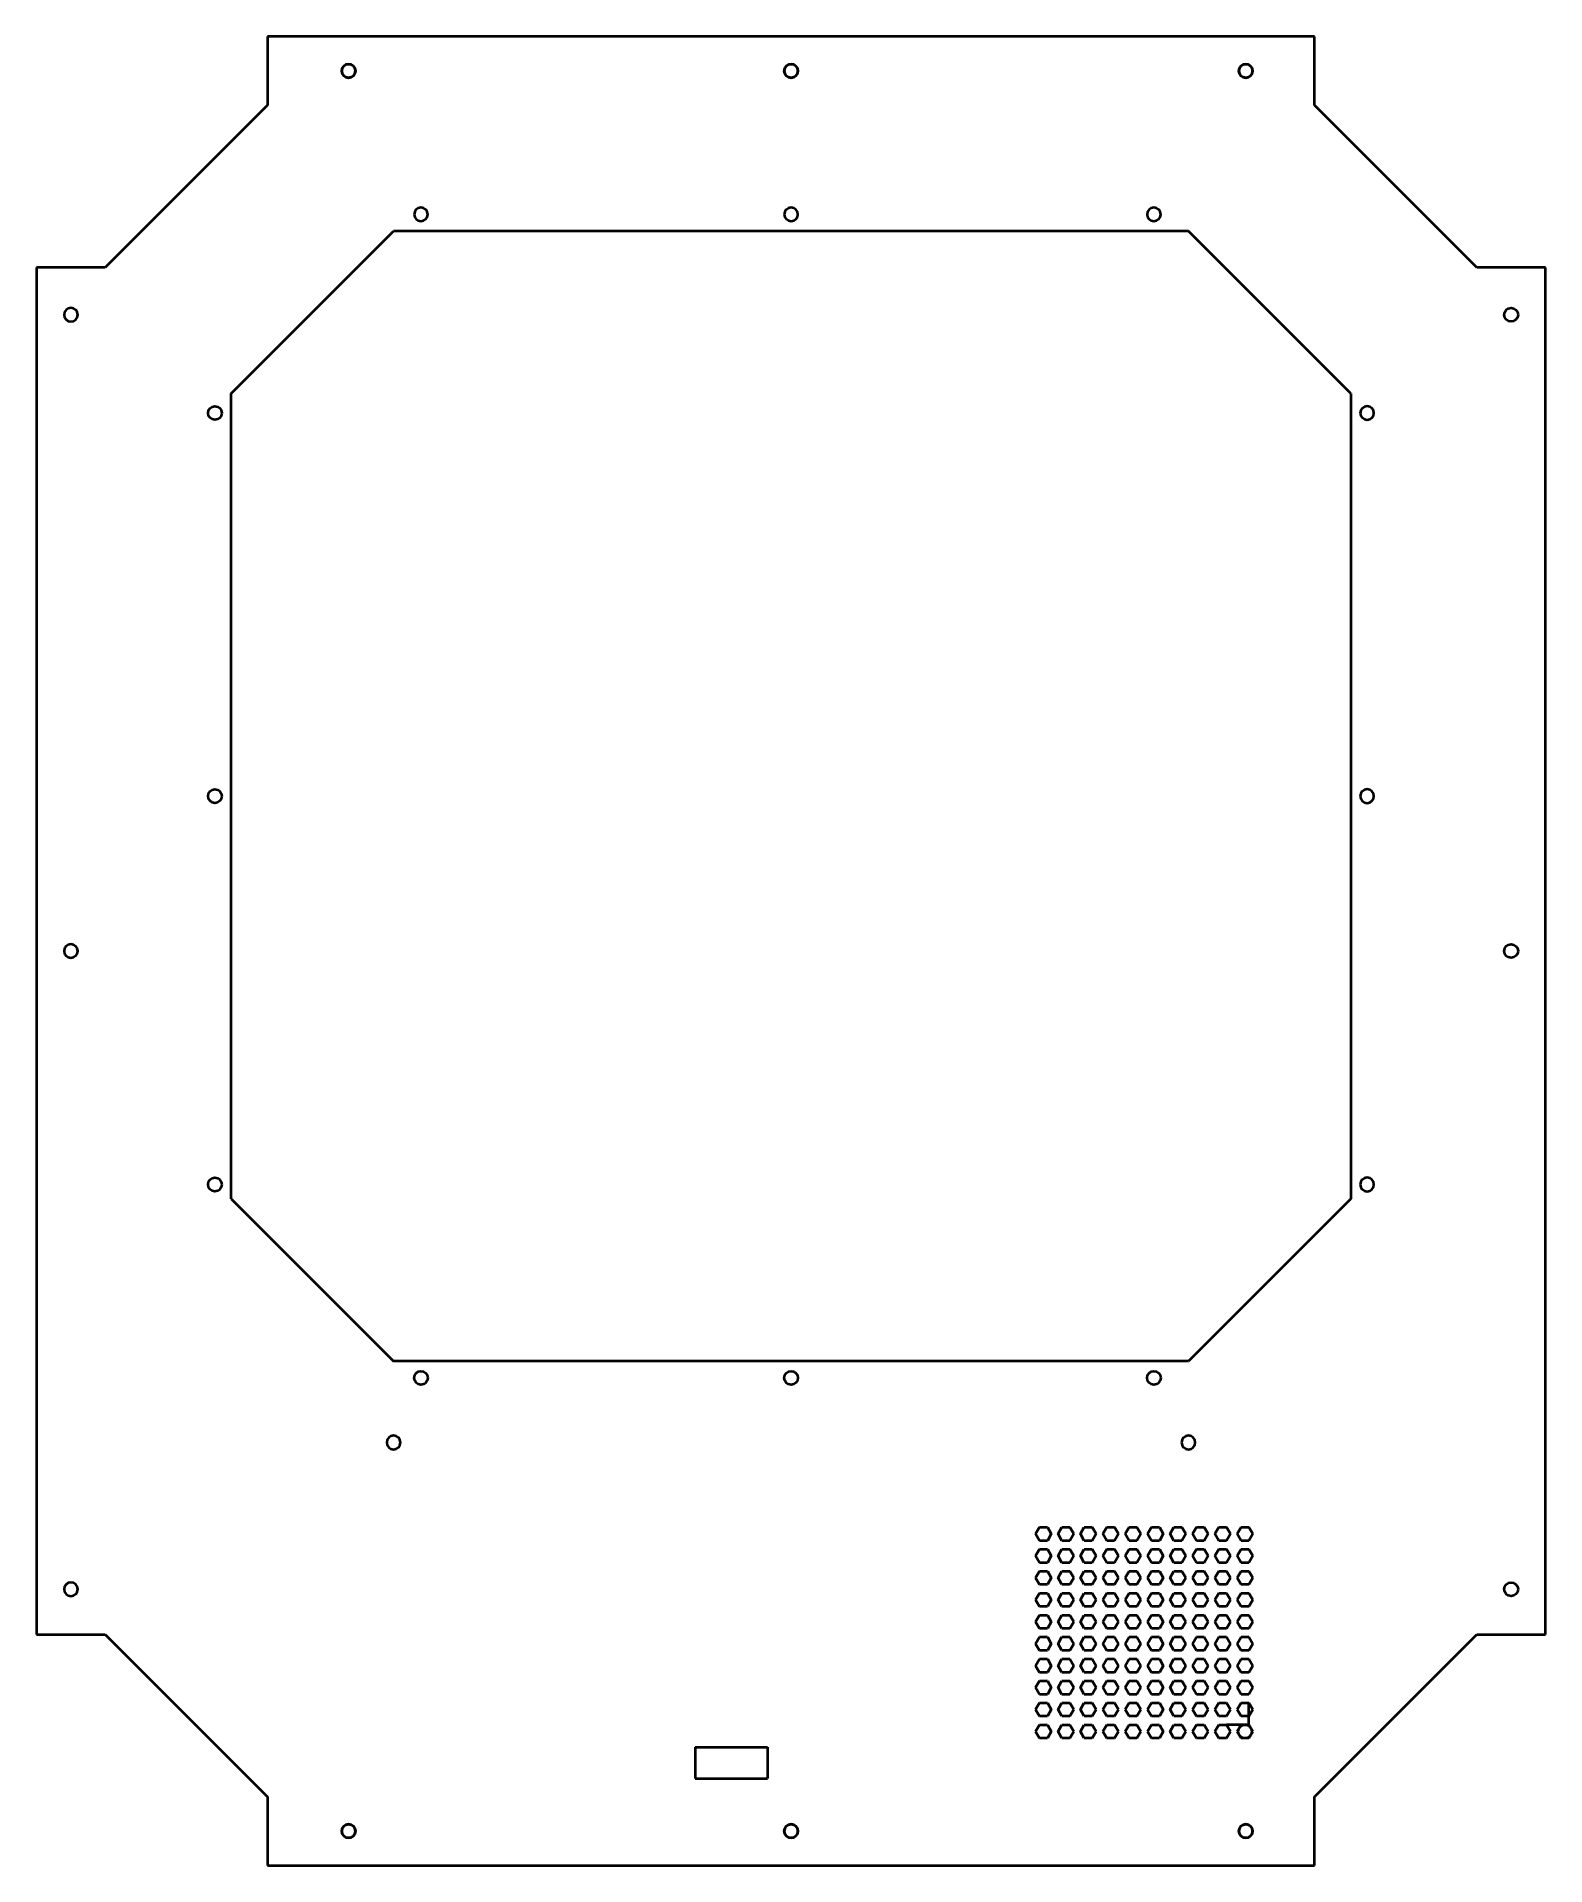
# Model space of a CAD drawing. Header units: inches. Extents: x -16.1 to 16.9, y -19.8 to 20.2.
import ezdxf

# ---------------------------------------------------------------- set-up
doc = ezdxf.new("R2010")
doc.units = ezdxf.units.IN
doc.header["$MEASUREMENT"] = 0
doc.layers.add('ModelSketch_Visible', color=7, linetype='Continuous', lineweight=40)

msp = doc.modelspace()

# ---------------------------------------------------------------- linework, layer by layer
at = {"layer": 'ModelSketch_Visible'}
for p, q in [((-11.01, 20.215), (-11.01, 18.715)), ((11.89, 20.215), (-11.01, 20.215)), ((11.89, 18.715), (11.89, 20.215)), ((-11.01, 18.715), (-14.56, 15.165)), ((15.44, 15.165), (11.89, 18.715)), ((-11.803, 12.407), (-8.253, 15.957)), ((9.132, 15.957), (-8.253, 15.957)), ((12.682, 12.407), (9.132, 15.957)), ((-16.06, 15.165), (-16.06, -14.735)), ((-14.56, 15.165), (-16.06, 15.165)), ((16.94, 15.165), (15.44, 15.165)), ((16.94, -14.735), (16.94, 15.165)), ((-11.803, -5.203), (-11.803, 12.407)), ((12.682, 12.407), (12.682, -5.203)), ((-11.803, -5.203), (-8.253, -8.753)), ((12.682, -5.203), (9.132, -8.753)), ((9.132, -8.753), (-8.253, -8.753)), ((5.79, -12.536), (5.875, -12.388)), ((5.875, -12.388), (6.046, -12.388)), ((6.046, -12.388), (6.132, -12.536)), ((6.28, -12.536), (6.365, -12.388)), ((6.365, -12.388), (6.536, -12.388)), ((6.536, -12.388), (6.622, -12.536)), ((6.77, -12.536), (6.855, -12.388)), ((6.855, -12.388), (7.026, -12.388)), ((7.026, -12.388), (7.112, -12.536)), ((7.26, -12.536), (7.345, -12.388)), ((7.345, -12.388), (7.516, -12.388)), ((7.516, -12.388), (7.602, -12.536)), ((7.75, -12.536), (7.835, -12.388)), ((7.835, -12.388), (8.006, -12.388)), ((8.006, -12.388), (8.092, -12.536)), ((8.24, -12.536), (8.325, -12.388)), ((8.325, -12.388), (8.496, -12.388)), ((8.496, -12.388), (8.582, -12.536)), ((8.73, -12.536), (8.815, -12.388)), ((8.815, -12.388), (8.986, -12.388)), ((8.986, -12.388), (9.072, -12.536)), ((9.22, -12.536), (9.305, -12.388)), ((9.305, -12.388), (9.476, -12.388)), ((9.476, -12.388), (9.562, -12.536)), ((9.71, -12.536), (9.795, -12.388)), ((9.795, -12.388), (9.966, -12.388)), ((9.966, -12.388), (10.052, -12.536)), ((10.2, -12.536), (10.285, -12.388)), ((10.285, -12.388), (10.456, -12.388)), ((10.456, -12.388), (10.542, -12.536)), ((5.875, -12.684), (5.79, -12.536)), ((6.046, -12.684), (5.875, -12.684)), ((6.132, -12.536), (6.046, -12.684)), ((6.365, -12.684), (6.28, -12.536)), ((6.536, -12.684), (6.365, -12.684)), ((6.622, -12.536), (6.536, -12.684)), ((6.855, -12.684), (6.77, -12.536)), ((7.026, -12.684), (6.855, -12.684)), ((7.112, -12.536), (7.026, -12.684)), ((7.345, -12.684), (7.26, -12.536)), ((7.516, -12.684), (7.345, -12.684)), ((7.602, -12.536), (7.516, -12.684)), ((7.835, -12.684), (7.75, -12.536)), ((8.006, -12.684), (7.835, -12.684)), ((8.092, -12.536), (8.006, -12.684)), ((8.325, -12.684), (8.24, -12.536)), ((8.496, -12.684), (8.325, -12.684)), ((8.582, -12.536), (8.496, -12.684)), ((8.815, -12.684), (8.73, -12.536)), ((8.986, -12.684), (8.815, -12.684)), ((9.072, -12.536), (8.986, -12.684)), ((9.305, -12.684), (9.22, -12.536)), ((9.476, -12.684), (9.305, -12.684)), ((9.562, -12.536), (9.476, -12.684)), ((9.795, -12.684), (9.71, -12.536)), ((9.966, -12.684), (9.795, -12.684)), ((10.052, -12.536), (9.966, -12.684)), ((10.285, -12.684), (10.2, -12.536)), ((10.456, -12.684), (10.285, -12.684)), ((10.542, -12.536), (10.456, -12.684)), ((5.79, -13.016), (5.875, -12.868)), ((5.875, -13.164), (5.79, -13.016)), ((5.875, -12.868), (6.046, -12.868)), ((6.046, -13.164), (5.875, -13.164)), ((6.046, -12.868), (6.132, -13.016)), ((6.132, -13.016), (6.046, -13.164)), ((6.28, -13.016), (6.365, -12.868)), ((6.365, -13.164), (6.28, -13.016)), ((6.365, -12.868), (6.536, -12.868)), ((6.536, -13.164), (6.365, -13.164)), ((6.536, -12.868), (6.622, -13.016)), ((6.622, -13.016), (6.536, -13.164)), ((6.77, -13.016), (6.855, -12.868)), ((6.855, -13.164), (6.77, -13.016)), ((6.855, -12.868), (7.026, -12.868)), ((7.026, -13.164), (6.855, -13.164)), ((7.026, -12.868), (7.112, -13.016)), ((7.112, -13.016), (7.026, -13.164)), ((7.26, -13.016), (7.345, -12.868)), ((7.345, -13.164), (7.26, -13.016)), ((7.345, -12.868), (7.516, -12.868)), ((7.516, -13.164), (7.345, -13.164)), ((7.516, -12.868), (7.602, -13.016)), ((7.602, -13.016), (7.516, -13.164)), ((7.75, -13.016), (7.835, -12.868)), ((7.835, -13.164), (7.75, -13.016)), ((7.835, -12.868), (8.006, -12.868)), ((8.006, -13.164), (7.835, -13.164)), ((8.006, -12.868), (8.092, -13.016)), ((8.092, -13.016), (8.006, -13.164)), ((8.24, -13.016), (8.325, -12.868)), ((8.325, -13.164), (8.24, -13.016)), ((8.325, -12.868), (8.496, -12.868)), ((8.496, -13.164), (8.325, -13.164)), ((8.496, -12.868), (8.582, -13.016)), ((8.582, -13.016), (8.496, -13.164)), ((8.73, -13.016), (8.815, -12.868)), ((8.815, -13.164), (8.73, -13.016)), ((8.815, -12.868), (8.986, -12.868)), ((8.986, -13.164), (8.815, -13.164)), ((8.986, -12.868), (9.072, -13.016)), ((9.072, -13.016), (8.986, -13.164)), ((9.22, -13.016), (9.305, -12.868)), ((9.305, -13.164), (9.22, -13.016)), ((9.305, -12.868), (9.476, -12.868)), ((9.476, -13.164), (9.305, -13.164)), ((9.476, -12.868), (9.562, -13.016)), ((9.562, -13.016), (9.476, -13.164)), ((9.71, -13.016), (9.795, -12.868)), ((9.795, -13.164), (9.71, -13.016)), ((9.795, -12.868), (9.966, -12.868)), ((9.966, -13.164), (9.795, -13.164)), ((9.966, -12.868), (10.052, -13.016)), ((10.052, -13.016), (9.966, -13.164)), ((10.2, -13.016), (10.285, -12.868)), ((10.285, -13.164), (10.2, -13.016)), ((10.285, -12.868), (10.456, -12.868)), ((10.456, -13.164), (10.285, -13.164)), ((10.456, -12.868), (10.542, -13.016)), ((10.542, -13.016), (10.456, -13.164)), ((5.79, -13.496), (5.875, -13.348)), ((5.875, -13.644), (5.79, -13.496)), ((5.875, -13.348), (6.046, -13.348)), ((6.046, -13.348), (6.132, -13.496)), ((6.132, -13.496), (6.046, -13.644)), ((6.28, -13.496), (6.365, -13.348)), ((6.365, -13.644), (6.28, -13.496)), ((6.365, -13.348), (6.536, -13.348)), ((6.536, -13.348), (6.622, -13.496)), ((6.622, -13.496), (6.536, -13.644)), ((6.77, -13.496), (6.855, -13.348)), ((6.855, -13.644), (6.77, -13.496)), ((6.855, -13.348), (7.026, -13.348)), ((7.026, -13.348), (7.112, -13.496)), ((7.112, -13.496), (7.026, -13.644)), ((7.26, -13.496), (7.345, -13.348)), ((7.345, -13.644), (7.26, -13.496)), ((7.345, -13.348), (7.516, -13.348)), ((7.516, -13.348), (7.602, -13.496)), ((7.602, -13.496), (7.516, -13.644)), ((7.75, -13.496), (7.835, -13.348)), ((7.835, -13.644), (7.75, -13.496)), ((7.835, -13.348), (8.006, -13.348)), ((8.006, -13.348), (8.092, -13.496)), ((8.092, -13.496), (8.006, -13.644)), ((8.24, -13.496), (8.325, -13.348)), ((8.325, -13.644), (8.24, -13.496)), ((8.325, -13.348), (8.496, -13.348)), ((8.496, -13.348), (8.582, -13.496)), ((8.582, -13.496), (8.496, -13.644)), ((8.73, -13.496), (8.815, -13.348)), ((8.815, -13.644), (8.73, -13.496)), ((8.815, -13.348), (8.986, -13.348)), ((8.986, -13.348), (9.072, -13.496)), ((9.072, -13.496), (8.986, -13.644)), ((9.22, -13.496), (9.305, -13.348)), ((9.305, -13.644), (9.22, -13.496)), ((9.305, -13.348), (9.476, -13.348)), ((9.476, -13.348), (9.562, -13.496)), ((9.562, -13.496), (9.476, -13.644)), ((9.71, -13.496), (9.795, -13.348)), ((9.795, -13.644), (9.71, -13.496)), ((9.795, -13.348), (9.966, -13.348)), ((9.966, -13.348), (10.052, -13.496)), ((10.052, -13.496), (9.966, -13.644)), ((10.2, -13.496), (10.285, -13.348)), ((10.285, -13.644), (10.2, -13.496)), ((10.285, -13.348), (10.456, -13.348)), ((10.456, -13.348), (10.542, -13.496)), ((10.542, -13.496), (10.456, -13.644)), ((5.79, -13.976), (5.875, -13.828)), ((5.875, -14.124), (5.79, -13.976)), ((6.046, -13.644), (5.875, -13.644)), ((5.875, -13.828), (6.046, -13.828)), ((6.046, -13.828), (6.132, -13.976)), ((6.132, -13.976), (6.046, -14.124)), ((6.28, -13.976), (6.365, -13.828)), ((6.365, -14.124), (6.28, -13.976)), ((6.536, -13.644), (6.365, -13.644)), ((6.365, -13.828), (6.536, -13.828)), ((6.536, -13.828), (6.622, -13.976)), ((6.622, -13.976), (6.536, -14.124)), ((6.77, -13.976), (6.855, -13.828)), ((6.855, -14.124), (6.77, -13.976)), ((7.026, -13.644), (6.855, -13.644)), ((6.855, -13.828), (7.026, -13.828)), ((7.026, -13.828), (7.112, -13.976)), ((7.112, -13.976), (7.026, -14.124)), ((7.26, -13.976), (7.345, -13.828)), ((7.345, -14.124), (7.26, -13.976)), ((7.516, -13.644), (7.345, -13.644)), ((7.345, -13.828), (7.516, -13.828)), ((7.516, -13.828), (7.602, -13.976)), ((7.602, -13.976), (7.516, -14.124)), ((7.75, -13.976), (7.835, -13.828)), ((7.835, -14.124), (7.75, -13.976)), ((8.006, -13.644), (7.835, -13.644)), ((7.835, -13.828), (8.006, -13.828)), ((8.006, -13.828), (8.092, -13.976)), ((8.092, -13.976), (8.006, -14.124)), ((8.24, -13.976), (8.325, -13.828)), ((8.325, -14.124), (8.24, -13.976)), ((8.496, -13.644), (8.325, -13.644)), ((8.325, -13.828), (8.496, -13.828)), ((8.496, -13.828), (8.582, -13.976)), ((8.582, -13.976), (8.496, -14.124)), ((8.73, -13.976), (8.815, -13.828)), ((8.815, -14.124), (8.73, -13.976)), ((8.986, -13.644), (8.815, -13.644)), ((8.815, -13.828), (8.986, -13.828)), ((8.986, -13.828), (9.072, -13.976)), ((9.072, -13.976), (8.986, -14.124)), ((9.22, -13.976), (9.305, -13.828)), ((9.305, -14.124), (9.22, -13.976)), ((9.476, -13.644), (9.305, -13.644)), ((9.305, -13.828), (9.476, -13.828)), ((9.476, -13.828), (9.562, -13.976)), ((9.562, -13.976), (9.476, -14.124)), ((9.71, -13.976), (9.795, -13.828)), ((9.795, -14.124), (9.71, -13.976)), ((9.966, -13.644), (9.795, -13.644)), ((9.795, -13.828), (9.966, -13.828)), ((9.966, -13.828), (10.052, -13.976)), ((10.052, -13.976), (9.966, -14.124)), ((10.2, -13.976), (10.285, -13.828)), ((10.285, -14.124), (10.2, -13.976)), ((10.456, -13.644), (10.285, -13.644)), ((10.285, -13.828), (10.456, -13.828)), ((10.456, -13.828), (10.542, -13.976)), ((10.542, -13.976), (10.456, -14.124)), ((5.79, -14.456), (5.875, -14.308)), ((6.046, -14.124), (5.875, -14.124)), ((5.875, -14.308), (6.046, -14.308)), ((6.046, -14.308), (6.132, -14.456)), ((6.28, -14.456), (6.365, -14.308)), ((6.536, -14.124), (6.365, -14.124)), ((6.365, -14.308), (6.536, -14.308)), ((6.536, -14.308), (6.622, -14.456)), ((6.77, -14.456), (6.855, -14.308)), ((7.026, -14.124), (6.855, -14.124)), ((6.855, -14.308), (7.026, -14.308)), ((7.026, -14.308), (7.112, -14.456)), ((7.26, -14.456), (7.345, -14.308)), ((7.516, -14.124), (7.345, -14.124)), ((7.345, -14.308), (7.516, -14.308)), ((7.516, -14.308), (7.602, -14.456)), ((7.75, -14.456), (7.835, -14.308)), ((8.006, -14.124), (7.835, -14.124)), ((7.835, -14.308), (8.006, -14.308)), ((8.006, -14.308), (8.092, -14.456)), ((8.24, -14.456), (8.325, -14.308)), ((8.496, -14.124), (8.325, -14.124)), ((8.325, -14.308), (8.496, -14.308)), ((8.496, -14.308), (8.582, -14.456)), ((8.73, -14.456), (8.815, -14.308)), ((8.986, -14.124), (8.815, -14.124)), ((8.815, -14.308), (8.986, -14.308)), ((8.986, -14.308), (9.072, -14.456)), ((9.22, -14.456), (9.305, -14.308)), ((9.476, -14.124), (9.305, -14.124)), ((9.305, -14.308), (9.476, -14.308)), ((9.476, -14.308), (9.562, -14.456)), ((9.71, -14.456), (9.795, -14.308)), ((9.966, -14.124), (9.795, -14.124)), ((9.795, -14.308), (9.966, -14.308)), ((9.966, -14.308), (10.052, -14.456)), ((10.2, -14.456), (10.285, -14.308)), ((10.456, -14.124), (10.285, -14.124)), ((10.285, -14.308), (10.456, -14.308)), ((10.456, -14.308), (10.542, -14.456)), ((-16.06, -14.735), (-14.56, -14.735)), ((-14.56, -14.735), (-11.01, -18.285)), ((5.875, -14.604), (5.79, -14.456)), ((5.79, -14.936), (5.875, -14.788)), ((6.046, -14.604), (5.875, -14.604)), ((5.875, -14.788), (6.046, -14.788)), ((6.132, -14.456), (6.046, -14.604)), ((6.046, -14.788), (6.132, -14.936)), ((6.365, -14.604), (6.28, -14.456)), ((6.28, -14.936), (6.365, -14.788)), ((6.536, -14.604), (6.365, -14.604)), ((6.365, -14.788), (6.536, -14.788)), ((6.622, -14.456), (6.536, -14.604)), ((6.536, -14.788), (6.622, -14.936)), ((6.855, -14.604), (6.77, -14.456)), ((6.77, -14.936), (6.855, -14.788)), ((7.026, -14.604), (6.855, -14.604)), ((6.855, -14.788), (7.026, -14.788)), ((7.112, -14.456), (7.026, -14.604)), ((7.026, -14.788), (7.112, -14.936)), ((7.345, -14.604), (7.26, -14.456)), ((7.26, -14.936), (7.345, -14.788)), ((7.516, -14.604), (7.345, -14.604)), ((7.345, -14.788), (7.516, -14.788)), ((7.602, -14.456), (7.516, -14.604)), ((7.516, -14.788), (7.602, -14.936)), ((7.835, -14.604), (7.75, -14.456)), ((7.75, -14.936), (7.835, -14.788)), ((8.006, -14.604), (7.835, -14.604)), ((7.835, -14.788), (8.006, -14.788)), ((8.092, -14.456), (8.006, -14.604)), ((8.006, -14.788), (8.092, -14.936)), ((8.325, -14.604), (8.24, -14.456)), ((8.24, -14.936), (8.325, -14.788)), ((8.496, -14.604), (8.325, -14.604)), ((8.325, -14.788), (8.496, -14.788)), ((8.582, -14.456), (8.496, -14.604)), ((8.496, -14.788), (8.582, -14.936)), ((8.815, -14.604), (8.73, -14.456)), ((8.73, -14.936), (8.815, -14.788)), ((8.986, -14.604), (8.815, -14.604)), ((8.815, -14.788), (8.986, -14.788)), ((9.072, -14.456), (8.986, -14.604)), ((8.986, -14.788), (9.072, -14.936)), ((9.305, -14.604), (9.22, -14.456)), ((9.22, -14.936), (9.305, -14.788)), ((9.476, -14.604), (9.305, -14.604)), ((9.305, -14.788), (9.476, -14.788)), ((9.562, -14.456), (9.476, -14.604)), ((9.476, -14.788), (9.562, -14.936)), ((9.795, -14.604), (9.71, -14.456)), ((9.71, -14.936), (9.795, -14.788)), ((9.966, -14.604), (9.795, -14.604)), ((9.795, -14.788), (9.966, -14.788)), ((10.052, -14.456), (9.966, -14.604)), ((9.966, -14.788), (10.052, -14.936)), ((10.285, -14.604), (10.2, -14.456)), ((10.2, -14.936), (10.285, -14.788)), ((10.456, -14.604), (10.285, -14.604)), ((10.285, -14.788), (10.456, -14.788)), ((10.542, -14.456), (10.456, -14.604)), ((10.456, -14.788), (10.542, -14.936)), ((11.89, -18.285), (15.44, -14.735)), ((15.44, -14.735), (16.94, -14.735)), ((5.875, -15.084), (5.79, -14.936)), ((6.046, -15.084), (5.875, -15.084)), ((6.132, -14.936), (6.046, -15.084)), ((6.365, -15.084), (6.28, -14.936)), ((6.536, -15.084), (6.365, -15.084)), ((6.622, -14.936), (6.536, -15.084)), ((6.855, -15.084), (6.77, -14.936)), ((7.026, -15.084), (6.855, -15.084)), ((7.112, -14.936), (7.026, -15.084)), ((7.345, -15.084), (7.26, -14.936)), ((7.516, -15.084), (7.345, -15.084)), ((7.602, -14.936), (7.516, -15.084)), ((7.835, -15.084), (7.75, -14.936)), ((8.006, -15.084), (7.835, -15.084)), ((8.092, -14.936), (8.006, -15.084)), ((8.325, -15.084), (8.24, -14.936)), ((8.496, -15.084), (8.325, -15.084)), ((8.582, -14.936), (8.496, -15.084)), ((8.815, -15.084), (8.73, -14.936)), ((8.986, -15.084), (8.815, -15.084)), ((9.072, -14.936), (8.986, -15.084)), ((9.305, -15.084), (9.22, -14.936)), ((9.476, -15.084), (9.305, -15.084)), ((9.562, -14.936), (9.476, -15.084)), ((9.795, -15.084), (9.71, -14.936)), ((9.966, -15.084), (9.795, -15.084)), ((10.052, -14.936), (9.966, -15.084)), ((10.285, -15.084), (10.2, -14.936)), ((10.456, -15.084), (10.285, -15.084)), ((10.542, -14.936), (10.456, -15.084)), ((5.79, -15.416), (5.875, -15.268)), ((5.875, -15.564), (5.79, -15.416)), ((5.875, -15.268), (6.046, -15.268)), ((6.046, -15.564), (5.875, -15.564)), ((6.046, -15.268), (6.132, -15.416)), ((6.132, -15.416), (6.046, -15.564)), ((6.28, -15.416), (6.365, -15.268)), ((6.365, -15.564), (6.28, -15.416)), ((6.365, -15.268), (6.536, -15.268)), ((6.536, -15.564), (6.365, -15.564)), ((6.536, -15.268), (6.622, -15.416)), ((6.622, -15.416), (6.536, -15.564)), ((6.77, -15.416), (6.855, -15.268)), ((6.855, -15.564), (6.77, -15.416)), ((6.855, -15.268), (7.026, -15.268)), ((7.026, -15.564), (6.855, -15.564)), ((7.026, -15.268), (7.112, -15.416)), ((7.112, -15.416), (7.026, -15.564)), ((7.26, -15.416), (7.345, -15.268)), ((7.345, -15.564), (7.26, -15.416)), ((7.345, -15.268), (7.516, -15.268)), ((7.516, -15.564), (7.345, -15.564)), ((7.516, -15.268), (7.602, -15.416)), ((7.602, -15.416), (7.516, -15.564)), ((7.75, -15.416), (7.835, -15.268)), ((7.835, -15.564), (7.75, -15.416)), ((7.835, -15.268), (8.006, -15.268)), ((8.006, -15.564), (7.835, -15.564)), ((8.006, -15.268), (8.092, -15.416)), ((8.092, -15.416), (8.006, -15.564)), ((8.24, -15.416), (8.325, -15.268)), ((8.325, -15.564), (8.24, -15.416)), ((8.325, -15.268), (8.496, -15.268)), ((8.496, -15.564), (8.325, -15.564)), ((8.496, -15.268), (8.582, -15.416)), ((8.582, -15.416), (8.496, -15.564)), ((8.73, -15.416), (8.815, -15.268)), ((8.815, -15.564), (8.73, -15.416)), ((8.815, -15.268), (8.986, -15.268)), ((8.986, -15.564), (8.815, -15.564)), ((8.986, -15.268), (9.072, -15.416)), ((9.072, -15.416), (8.986, -15.564)), ((9.22, -15.416), (9.305, -15.268)), ((9.305, -15.564), (9.22, -15.416)), ((9.305, -15.268), (9.476, -15.268)), ((9.476, -15.564), (9.305, -15.564)), ((9.476, -15.268), (9.562, -15.416)), ((9.562, -15.416), (9.476, -15.564)), ((9.71, -15.416), (9.795, -15.268)), ((9.795, -15.564), (9.71, -15.416)), ((9.795, -15.268), (9.966, -15.268)), ((9.966, -15.564), (9.795, -15.564)), ((9.966, -15.268), (10.052, -15.416)), ((10.052, -15.416), (9.966, -15.564)), ((10.2, -15.416), (10.285, -15.268)), ((10.285, -15.564), (10.2, -15.416)), ((10.285, -15.268), (10.456, -15.268)), ((10.456, -15.564), (10.285, -15.564)), ((10.456, -15.268), (10.542, -15.416)), ((10.542, -15.416), (10.456, -15.564)), ((5.79, -15.896), (5.875, -15.748)), ((5.875, -16.044), (5.79, -15.896)), ((5.875, -15.748), (6.046, -15.748)), ((6.046, -15.748), (6.132, -15.896)), ((6.132, -15.896), (6.046, -16.044)), ((6.28, -15.896), (6.365, -15.748)), ((6.365, -16.044), (6.28, -15.896)), ((6.365, -15.748), (6.536, -15.748)), ((6.536, -15.748), (6.622, -15.896)), ((6.622, -15.896), (6.536, -16.044)), ((6.77, -15.896), (6.855, -15.748)), ((6.855, -16.044), (6.77, -15.896)), ((6.855, -15.748), (7.026, -15.748)), ((7.026, -15.748), (7.112, -15.896)), ((7.112, -15.896), (7.026, -16.044)), ((7.26, -15.896), (7.345, -15.748)), ((7.345, -16.044), (7.26, -15.896)), ((7.345, -15.748), (7.516, -15.748)), ((7.516, -15.748), (7.602, -15.896)), ((7.602, -15.896), (7.516, -16.044)), ((7.75, -15.896), (7.835, -15.748)), ((7.835, -16.044), (7.75, -15.896)), ((7.835, -15.748), (8.006, -15.748)), ((8.006, -15.748), (8.092, -15.896)), ((8.092, -15.896), (8.006, -16.044)), ((8.24, -15.896), (8.325, -15.748)), ((8.325, -16.044), (8.24, -15.896)), ((8.325, -15.748), (8.496, -15.748)), ((8.496, -15.748), (8.582, -15.896)), ((8.582, -15.896), (8.496, -16.044)), ((8.73, -15.896), (8.815, -15.748)), ((8.815, -16.044), (8.73, -15.896)), ((8.815, -15.748), (8.986, -15.748)), ((8.986, -15.748), (9.072, -15.896)), ((9.072, -15.896), (8.986, -16.044)), ((9.22, -15.896), (9.305, -15.748)), ((9.305, -16.044), (9.22, -15.896)), ((9.305, -15.748), (9.476, -15.748)), ((9.476, -15.748), (9.562, -15.896)), ((9.562, -15.896), (9.476, -16.044)), ((9.71, -15.896), (9.795, -15.748)), ((9.795, -16.044), (9.71, -15.896)), ((9.795, -15.748), (9.966, -15.748)), ((9.966, -15.748), (10.052, -15.896)), ((10.052, -15.896), (9.966, -16.044)), ((10.2, -15.896), (10.285, -15.748)), ((10.285, -16.044), (10.2, -15.896)), ((10.285, -15.748), (10.456, -15.748)), ((10.456, -15.748), (10.542, -15.896)), ((10.542, -15.896), (10.456, -16.044)), ((5.79, -16.376), (5.875, -16.228)), ((5.875, -16.524), (5.79, -16.376)), ((6.046, -16.044), (5.875, -16.044)), ((5.875, -16.228), (6.046, -16.228)), ((6.046, -16.228), (6.132, -16.376)), ((6.132, -16.376), (6.046, -16.524)), ((6.28, -16.376), (6.365, -16.228)), ((6.365, -16.524), (6.28, -16.376)), ((6.536, -16.044), (6.365, -16.044)), ((6.365, -16.228), (6.536, -16.228)), ((6.536, -16.228), (6.622, -16.376)), ((6.622, -16.376), (6.536, -16.524)), ((6.77, -16.376), (6.855, -16.228)), ((6.855, -16.524), (6.77, -16.376)), ((7.026, -16.044), (6.855, -16.044)), ((6.855, -16.228), (7.026, -16.228)), ((7.026, -16.228), (7.112, -16.376)), ((7.112, -16.376), (7.026, -16.524)), ((7.26, -16.376), (7.345, -16.228)), ((7.345, -16.524), (7.26, -16.376)), ((7.516, -16.044), (7.345, -16.044)), ((7.345, -16.228), (7.516, -16.228)), ((7.516, -16.228), (7.602, -16.376)), ((7.602, -16.376), (7.516, -16.524)), ((7.75, -16.376), (7.835, -16.228)), ((7.835, -16.524), (7.75, -16.376)), ((8.006, -16.044), (7.835, -16.044)), ((7.835, -16.228), (8.006, -16.228)), ((8.006, -16.228), (8.092, -16.376)), ((8.092, -16.376), (8.006, -16.524)), ((8.24, -16.376), (8.325, -16.228)), ((8.325, -16.524), (8.24, -16.376)), ((8.496, -16.044), (8.325, -16.044)), ((8.325, -16.228), (8.496, -16.228)), ((8.496, -16.228), (8.582, -16.376)), ((8.582, -16.376), (8.496, -16.524)), ((8.73, -16.376), (8.815, -16.228)), ((8.815, -16.524), (8.73, -16.376)), ((8.986, -16.044), (8.815, -16.044)), ((8.815, -16.228), (8.986, -16.228)), ((8.986, -16.228), (9.072, -16.376)), ((9.072, -16.376), (8.986, -16.524)), ((9.22, -16.376), (9.305, -16.228)), ((9.305, -16.524), (9.22, -16.376)), ((9.476, -16.044), (9.305, -16.044)), ((9.305, -16.228), (9.476, -16.228)), ((9.476, -16.228), (9.562, -16.376)), ((9.562, -16.376), (9.476, -16.524)), ((9.71, -16.376), (9.795, -16.228)), ((9.795, -16.524), (9.71, -16.376)), ((9.966, -16.044), (9.795, -16.044)), ((9.795, -16.228), (9.966, -16.228)), ((9.966, -16.228), (10.052, -16.376)), ((10.052, -16.376), (9.966, -16.524)), ((10.2, -16.376), (10.285, -16.228)), ((10.285, -16.524), (10.2, -16.376)), ((10.456, -16.044), (10.285, -16.044)), ((10.285, -16.228), (10.456, -16.228)), ((10.456, -16.708), (10.456, -16.228)), ((10.456, -16.228), (10.542, -16.376)), ((10.542, -16.376), (10.456, -16.524)), ((5.79, -16.856), (5.875, -16.708)), ((6.046, -16.524), (5.875, -16.524)), ((5.875, -16.708), (6.046, -16.708)), ((6.046, -16.708), (6.132, -16.856)), ((6.28, -16.856), (6.365, -16.708)), ((6.536, -16.524), (6.365, -16.524)), ((6.365, -16.708), (6.536, -16.708)), ((6.536, -16.708), (6.622, -16.856)), ((6.77, -16.856), (6.855, -16.708)), ((7.026, -16.524), (6.855, -16.524)), ((6.855, -16.708), (7.026, -16.708)), ((7.026, -16.708), (7.112, -16.856)), ((7.26, -16.856), (7.345, -16.708)), ((7.516, -16.524), (7.345, -16.524)), ((7.345, -16.708), (7.516, -16.708)), ((7.516, -16.708), (7.602, -16.856)), ((7.75, -16.856), (7.835, -16.708)), ((8.006, -16.524), (7.835, -16.524)), ((7.835, -16.708), (8.006, -16.708)), ((8.006, -16.708), (8.092, -16.856)), ((8.24, -16.856), (8.325, -16.708)), ((8.496, -16.524), (8.325, -16.524)), ((8.325, -16.708), (8.496, -16.708)), ((8.496, -16.708), (8.582, -16.856)), ((8.73, -16.856), (8.815, -16.708)), ((8.986, -16.524), (8.815, -16.524)), ((8.815, -16.708), (8.986, -16.708)), ((8.986, -16.708), (9.072, -16.856)), ((9.22, -16.856), (9.305, -16.708)), ((9.476, -16.524), (9.305, -16.524)), ((9.305, -16.708), (9.476, -16.708)), ((9.476, -16.708), (9.562, -16.856)), ((9.71, -16.856), (9.795, -16.708)), ((9.966, -16.524), (9.795, -16.524)), ((9.795, -16.708), (9.966, -16.708)), ((10.456, -16.708), (9.966, -16.708)), ((9.966, -16.708), (10.052, -16.856)), ((10.2, -16.856), (10.285, -16.708)), ((10.456, -16.524), (10.285, -16.524)), ((10.285, -16.708), (10.456, -16.708)), ((10.456, -16.708), (10.542, -16.856)), ((5.875, -17.004), (5.79, -16.856)), ((6.046, -17.004), (5.875, -17.004)), ((6.132, -16.856), (6.046, -17.004)), ((6.365, -17.004), (6.28, -16.856)), ((6.536, -17.004), (6.365, -17.004)), ((6.622, -16.856), (6.536, -17.004)), ((6.855, -17.004), (6.77, -16.856)), ((7.026, -17.004), (6.855, -17.004)), ((7.112, -16.856), (7.026, -17.004)), ((7.345, -17.004), (7.26, -16.856)), ((7.516, -17.004), (7.345, -17.004)), ((7.602, -16.856), (7.516, -17.004)), ((7.835, -17.004), (7.75, -16.856)), ((8.006, -17.004), (7.835, -17.004)), ((8.092, -16.856), (8.006, -17.004)), ((8.325, -17.004), (8.24, -16.856)), ((8.496, -17.004), (8.325, -17.004)), ((8.582, -16.856), (8.496, -17.004)), ((8.815, -17.004), (8.73, -16.856)), ((8.986, -17.004), (8.815, -17.004)), ((9.072, -16.856), (8.986, -17.004)), ((9.305, -17.004), (9.22, -16.856)), ((9.476, -17.004), (9.305, -17.004)), ((9.562, -16.856), (9.476, -17.004)), ((9.795, -17.004), (9.71, -16.856)), ((9.966, -17.004), (9.795, -17.004)), ((10.052, -16.856), (9.966, -17.004)), ((10.285, -17.004), (10.2, -16.856)), ((10.456, -17.004), (10.285, -17.004)), ((10.542, -16.856), (10.456, -17.004)), ((-1.658, -17.201), (-1.658, -17.884)), ((-1.658, -17.201), (-0.076, -17.201)), ((-0.076, -17.201), (-0.076, -17.884)), ((-1.658, -17.884), (-0.076, -17.884)), ((-11.01, -18.285), (-11.01, -19.785)), ((11.89, -19.785), (11.89, -18.285)), ((-11.01, -19.785), (11.89, -19.785))]:
    msp.add_line(p, q, dxfattribs=at)
at = {"layer": 'ModelSketch_Visible', "extrusion": (0, 0, -1)}
for centre in [(9.236, 19.465), (-0.44, 19.465), (-10.386, 19.465), (7.653, 16.327), (-0.44, 16.327), (-8.378, 16.327), (15.31, 14.132), (-13.04, 11.982), (-13.04, 3.602), (15.31, 0.215), (-13.04, -4.892), (8.253, -10.535), (-9.132, -10.535), (15.31, -13.746), (9.236, -19.035), (-0.44, -19.035), (-10.386, -19.035)]:
    msp.add_circle(centre, 0.15, dxfattribs=at)
at = {"layer": 'ModelSketch_Visible'}
for centre, radius in [((-9.236, 19.465), 0.15), ((0.44, 19.465), 0.15), ((10.386, 19.465), 0.15), ((16.19, 14.132), 0.15), ((-12.161, 11.982), 0.15), ((-12.161, 3.602), 0.15), ((16.19, 0.215), 0.15), ((-12.161, -4.892), 0.15), ((-7.653, -9.123), 0.15), ((0.44, -9.123), 0.15), ((8.378, -9.123), 0.15), ((16.19, -13.746), 0.15), ((10.371, -16.856), 0.148), ((-9.236, -19.035), 0.15), ((0.44, -19.035), 0.15), ((10.386, -19.035), 0.15)]:
    msp.add_circle(centre, radius, dxfattribs=at)

doc.saveas('drawing.dxf')
